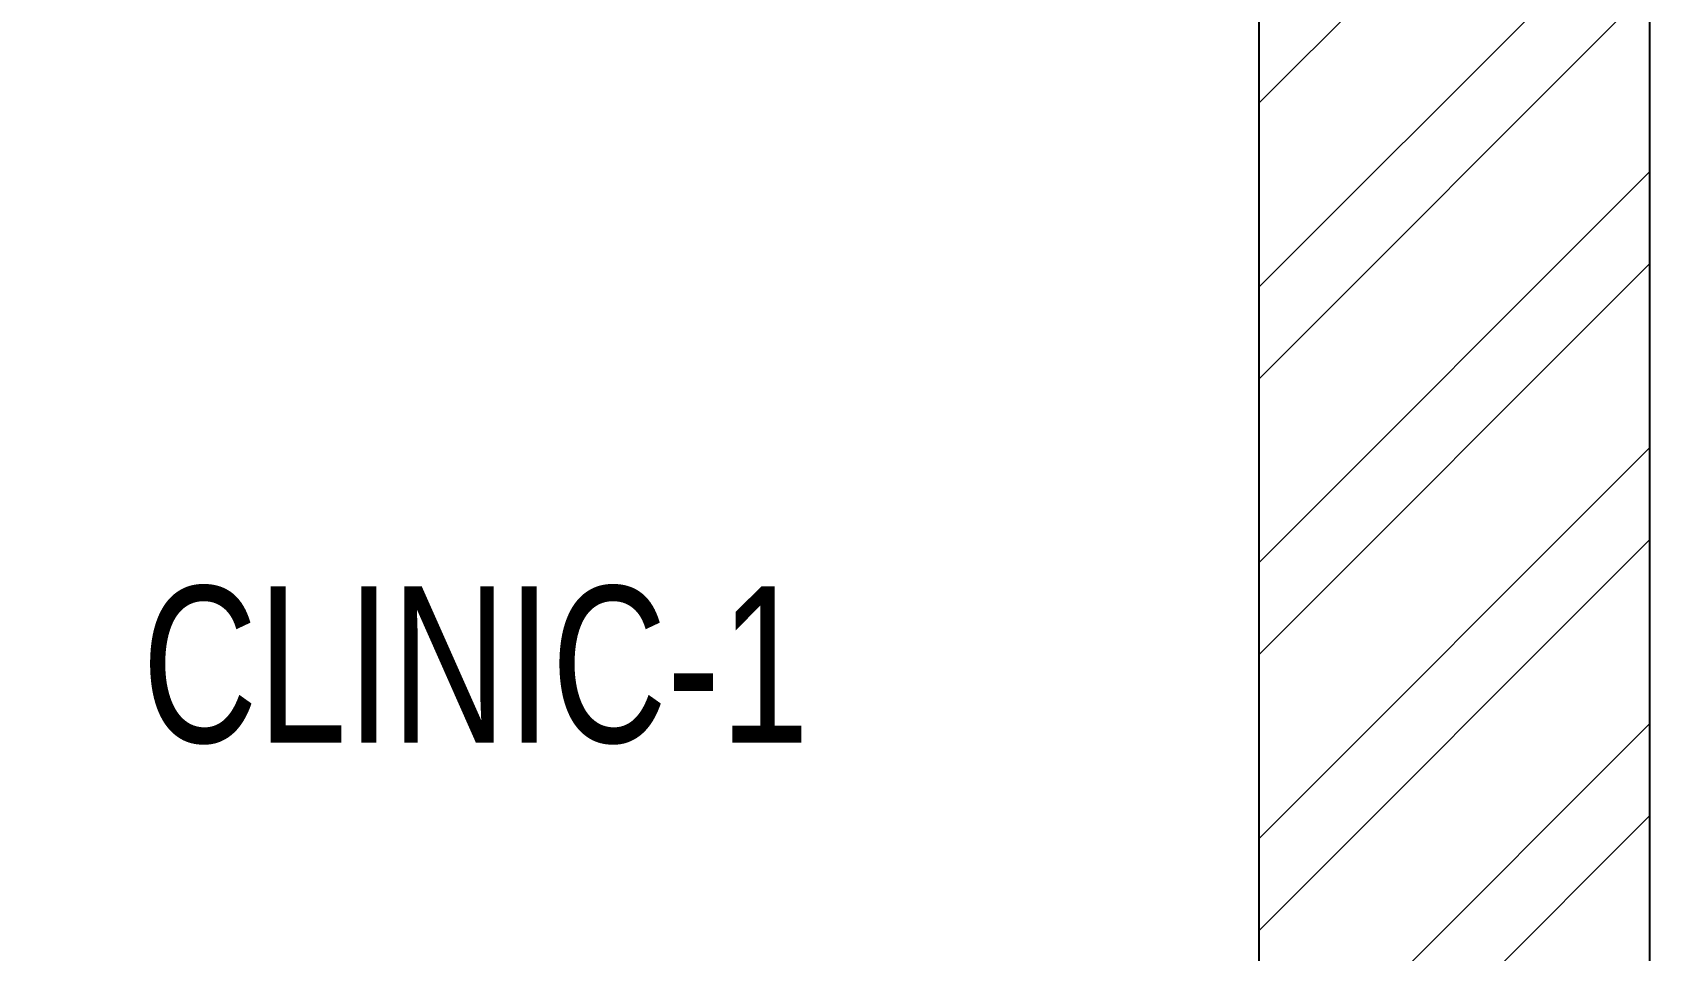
# Model space of a CAD drawing. Header units: feet. Extents: x 9822605 to 9831577, y -6321035 to -6309162.
# Drawn here: x 9830542 to 9831577, y -6310800 to -6310213 of the extents above; entities that cross this region are included whole.
import ezdxf

# ---------------------------------------------------------------- set-up
doc = ezdxf.new("R2010")
doc.units = ezdxf.units.FT
doc.header["$LTSCALE"] = 33
doc.header["$MEASUREMENT"] = 0
doc.layers.add('A-WALL', color=1, linetype='Continuous')
for name, color, linetype, lineweight in [('A-WALL HATCH', 251, 'Continuous', 0), ('LENS_DIMENSION', 193, 'Continuous', 0), ('LENS_TEXT', 31, 'Continuous', 5)]:
    doc.layers.add(name, color=color, linetype=linetype, lineweight=lineweight)
doc.styles.get("Standard").update_dxf_attribs({"font": 'GILC____.TTF'})

# ---------------------------------------------------------------- blocks, each defined once
blk = doc.blocks.new('A$Ce17e40e3')
at = {"layer": 'A-WALL HATCH'}
h = blk.add_hatch(dxfattribs=at)
h.set_pattern_fill('ANSI32', color=256, scale=333)
h.set_pattern_definition([(45, (-3369284.056322761, 5461477.934176651), (-88.29995930067012, 88.29995930067012), []), (45, (-3369225.189683326, 5461477.934176651), (-88.29995930067012, 88.29995930067012), [])])
h.paths.add_polyline_path([(865.8190981862135, 10113.99252484925), (-4031.529738980345, 10113.99252484925), (-4031.52973898081, 9863.992524849251), (-247.6227622660808, 9863.992524849251), (615.8190981862134, 9863.992524849251), (615.8190981862134, 7464.132059751078), (-339.0460180821829, 7464.132059751078), (-339.0460180821829, 1737.480897003784), (-89.04601808218285, 1737.480897003784), (-89.04601808218285, 7214.132059751078), (865.8190981862135, 7214.132059751078)])
h.paths.add_polyline_path([(-4285.483227360528, 10113.99252484925), (-7751.948343607597, 10113.99252484925), (-7751.948343608063, 9863.992524849251), (-6113.948343622964, 9863.992524849251), (-5986.971599433105, 9863.992524849251), (-4285.483227360528, 9863.992524849251)])
h.paths.add_polyline_path([(-7891.622762206477, 8124.411129513756), (-5986.971599433105, 8124.411129513756), (-5986.971599433105, 9114.829734159632), (-6113.948343622964, 9114.829734159632), (-6113.948343622964, 8251.387873699889), (-7891.622762206477, 8251.387873699889), (-7891.622762206477, 9673.527408571914), (-8106.069273847621, 9673.527408571914), (-8106.069273847621, 6676.876245802268), (-7891.622762206477, 6676.876245802268)])
h.paths.add_polyline_path([(-7856.06927384762, 6346.736710922793), (-8106.069273847621, 6346.736710922793), (-8106.069273847621, 3426.271594664082), (-7856.06927384762, 3426.271594664082)])
h.paths.add_polyline_path([(-7856.06927384762, 3019.946013273671), (-8106.069273847621, 3019.946013273671), (-8106.069273847621, 1115.294850496575), (-7856.06927384762, 1115.294850496575)])
at = {"layer": 'A-WALL'}
for p, q in [((865.8190981862135, 10113.99252484925), (865.8190981862135, 7214.132059751078)), ((615.8190981862134, 7464.132059751078), (615.8190981862134, 9863.992524849251))]:
    blk.add_line(p, q, dxfattribs=at)

msp = doc.modelspace()

# ---------------------------------------------------------------- block references
at = {"layer": 'LENS_DIMENSION'}
msp.add_blockref('A$Ce17e40e3', (9830711.452604722, -6319275.566271033), dxfattribs=at)

# ---------------------------------------------------------------- texts
at = {"layer": 'LENS_TEXT', "linetype": 'Continuous', "ltscale": 3, "insert": (9830825.908365805, -6310617.830147826), "char_height": 100, "attachment_point": 5}
msp.add_mtext_dynamic_manual_height_columns('CLINIC-1', width=730.5073781448633, gutter_width=0.9999999999999992, heights=[0], dxfattribs=at)

doc.saveas('drawing.dxf')
